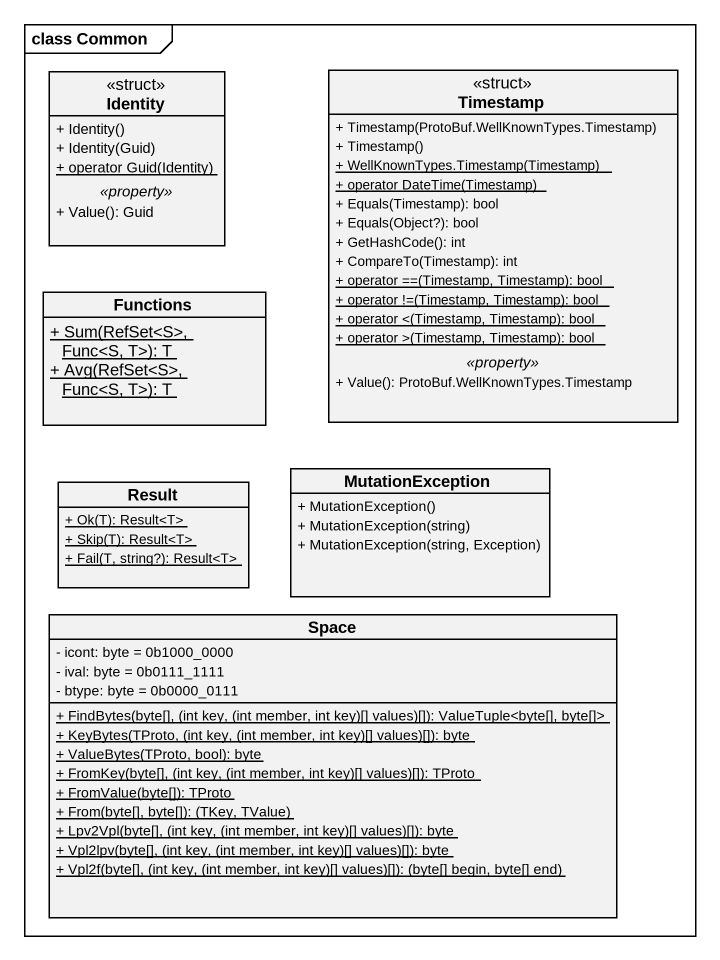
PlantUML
@startuml
mainframe class Common
hide circle
hide empty members
skinparam classAttributeIconSize 0
class Identity <<struct>> {
  + Identity()
  + Identity(Guid)
  {static} + operator Guid(Identity)
  .. <<property>> ..
  + Value(): Guid
}
class Timestamp <<struct>> {
  + Timestamp(ProtoBuf.WellKnownTypes.Timestamp)
  + Timestamp()
  {static} + WellKnownTypes.Timestamp(Timestamp)
  {static} + operator DateTime(Timestamp)
  + Equals(Timestamp): bool
  + Equals(Object?): bool
  + GetHashCode(): int
  + CompareTo(Timestamp): int
  {static} + operator ==(Timestamp, Timestamp): bool
  {static} + operator !=(Timestamp, Timestamp): bool
  {static} + operator <(Timestamp, Timestamp): bool
  {static} + operator >(Timestamp, Timestamp): bool
  .. <<property>> ..
  + Value(): ProtoBuf.WellKnownTypes.Timestamp
}
class Functions {
  {static} + Sum(RefSet~<S>, Func~<S, T>): T
  {static} + Avg(RefSet~<S>, Func~<S, T>): T
}
class MutationException {
  + MutationException()
  + MutationException(string)
  + MutationException(string, Exception)
}
class Result {
  {static} + Ok(T): Result<T>
  {static} + Skip(T): Result<T>
  {static} + Fail(T, string?): Result<T>
}
class Space {
  - icont: byte = 0b1000_0000
  - ival: byte = 0b0111_1111
  - btype: byte = 0b0000_0111
  {static} + FindBytes(byte[], (int key, (int member, int key)[] values)[]): ValueTuple<byte[], byte[]>
  {static} + KeyBytes(TProto, (int key, (int member, int key)[] values)[]): byte
  {static} + ValueBytes(TProto, bool): byte
  {static} + FromKey(byte[], (int key, (int member, int key)[] values)[]): TProto
  {static} + FromValue(byte[]): TProto
  {static} + From(byte[], byte[]): (TKey, TValue)
  {static} + Lpv2Vpl(byte[], (int key, (int member, int key)[] values)[]): byte
  {static} + Vpl2lpv(byte[], (int key, (int member, int key)[] values)[]): byte
  {static} + Vpl2f(byte[], (int key, (int member, int key)[] values)[]): (byte[] begin, byte[] end)
}
@enduml
